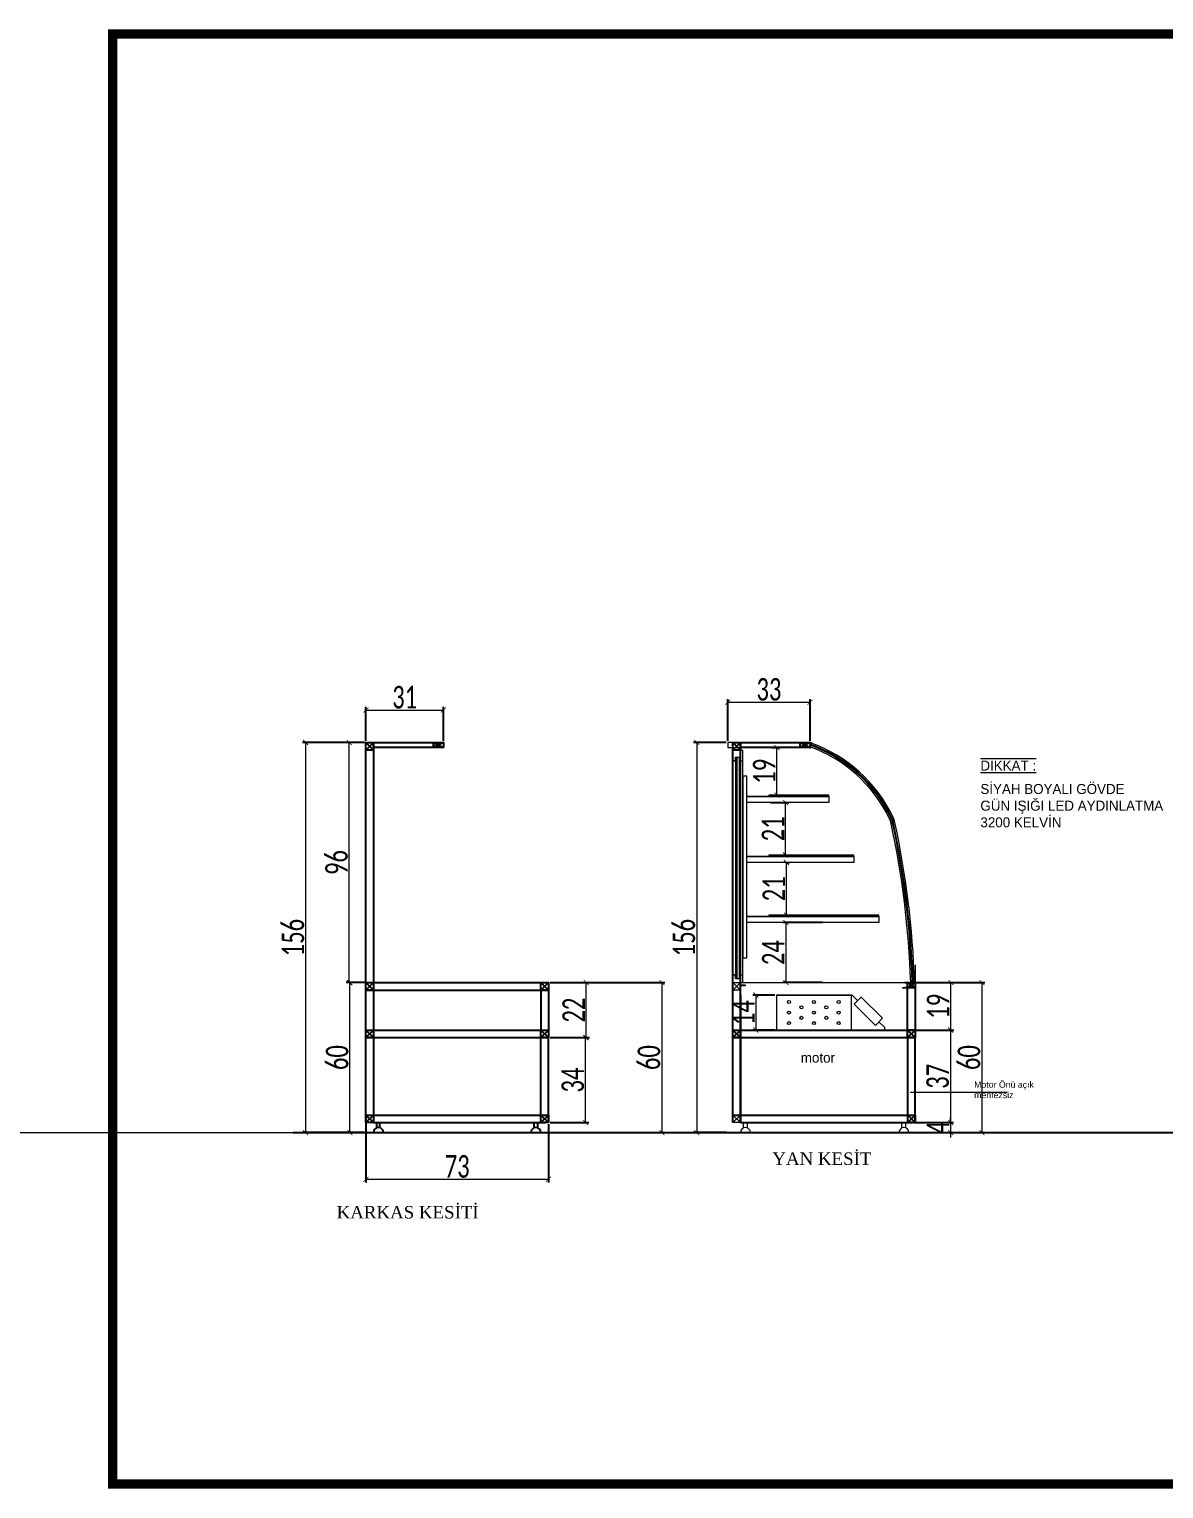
# Model space of a CAD drawing. Header units: millimetres. Extents: x 216897 to 220043, y -96037 to -94755.
# Drawn here: x 218333 to 218787, y -95339 to -94755 of the extents above; entities that cross this region are included whole.
import ezdxf

# ---------------------------------------------------------------- set-up
doc = ezdxf.new("R2010")
doc.units = ezdxf.units.MM
doc.header["$PDMODE"] = 2
doc.layers.get('0').update_dxf_attribs({"lineweight": 20})
doc.layers.add('OLCULENEDIRME', color=210, linetype='Continuous')
doc.layers.add('PROFIL', color=7, linetype='Continuous')
doc.layers.add('t_olcu', color=252, linetype='Continuous', lineweight=20)
doc.styles.add('antet', font='arial.ttf')
doc.styles.add('DC_TEXTSTYLE4', font='times.ttf', dxfattribs={"height": 0.2})
doc.styles.add('NESLİ', font='GOTHIC.TTF', dxfattribs={"height": 5})
doc.styles.add('Ölçü50', font='calibri.ttf', dxfattribs={"width": 0.7})
doc.dimstyles.new('olcu10', dxfattribs={"dimtxt": 9, "dimasz": 2, "dimexe": 1.25, "dimexo": 0.625, "dimgap": 0.5, "dimtad": 1, "dimdec": 1, "dimrnd": 0.5, "dimzin": 9, "dimtxsty": 'Ölçü50', "dimblk": 'ARCHTICK', "dimcen": 2, "dimclrd": 256, "dimclre": 256, "dimclrt": 6, "dimazin": 2, "dimtfac": 1, "dimtdec": 1, "dimtix": 1, "dimtmove": 0, "dimatfit": 3, "dimldrblk": 'ARCHTICK', "dimfxl": 1, "dimlwd": -1, "dimarcsym": 0})

# ---------------------------------------------------------------- blocks, each defined once
blk = doc.blocks.new('_ArchTick')
at = {"color": 0, "linetype": 'ByBlock', "const_width": 0.15}
blk.add_lwpolyline([(-0.5, -0.5), (0.5, 0.5)], dxfattribs=at)
blk = doc.blocks.new('*D85')
at = {"layer": 'DEFPOINTS', "color": 0, "transparency": 16777216}
for p in [(218461.31, -95040.67), (218467.97, -95040.67), (218467.97, -95136.67)]:
    blk.add_point(p, dxfattribs=at)
at = {"layer": 't_olcu', "lineweight": -2, "transparency": 16777216}
for p, q in [((218467.35, -95040.67), (218460.06, -95040.67)), ((218467.35, -95136.67), (218460.06, -95136.67))]:
    blk.add_line(p, q, dxfattribs=at)
at = {"layer": 't_olcu', "transparency": 16777216}
blk.add_line((218461.31, -95136.67), (218461.31, -95040.67), dxfattribs=at)
at = {"layer": 't_olcu', "transparency": 16777216, "xscale": 2, "yscale": 2, "zscale": 2}
for p, rotation in [((218461.31, -95040.67), 90), ((218461.31, -95136.67), 270)]:
    blk.add_blockref('_ArchTick', p, dxfattribs=dict(at, rotation=rotation))
at = {"layer": 't_olcu', "color": 6, "transparency": 16777216, "insert": (218456.2, -95088.67), "char_height": 9, "attachment_point": 5, "rotation": 90, "style": 'Ölçü50'}
blk.add_mtext('96', dxfattribs=at)
blk = doc.blocks.new('*D86')
at = {"layer": 'DEFPOINTS', "color": 0, "transparency": 16777216}
for p in [(218498.97, -95027.67), (218467.97, -95040.67), (218498.97, -95040.67)]:
    blk.add_point(p, dxfattribs=at)
at = {"layer": 't_olcu', "lineweight": -2, "transparency": 16777216}
for p, q in [((218467.97, -95040.04), (218467.97, -95026.42)), ((218498.97, -95040.04), (218498.97, -95026.42))]:
    blk.add_line(p, q, dxfattribs=at)
at = {"layer": 't_olcu', "transparency": 16777216}
blk.add_line((218467.97, -95027.67), (218498.97, -95027.67), dxfattribs=at)
at = {"layer": 't_olcu', "transparency": 16777216, "xscale": 2, "yscale": 2, "zscale": 2, "rotation": 180}
blk.add_blockref('_ArchTick', (218467.97, -95027.67), dxfattribs=at)
at = {"layer": 't_olcu', "transparency": 16777216, "xscale": 2, "yscale": 2, "zscale": 2}
blk.add_blockref('_ArchTick', (218498.97, -95027.67), dxfattribs=at)
at = {"layer": 't_olcu', "color": 6, "transparency": 16777216, "insert": (218483.47, -95022.56), "char_height": 9, "attachment_point": 5, "style": 'Ölçü50'}
blk.add_mtext('31', dxfattribs=at)
blk = doc.blocks.new('*D87')
at = {"layer": 'DEFPOINTS', "color": 0, "transparency": 16777216}
for p in [(218443.88, -95040.67), (218467.97, -95040.67), (218467.97, -95196.67)]:
    blk.add_point(p, dxfattribs=at)
at = {"layer": 't_olcu', "lineweight": -2, "transparency": 16777216}
for p, q in [((218467.35, -95040.67), (218442.63, -95040.67)), ((218467.35, -95196.67), (218442.63, -95196.67))]:
    blk.add_line(p, q, dxfattribs=at)
at = {"layer": 't_olcu', "transparency": 16777216}
blk.add_line((218443.88, -95196.67), (218443.88, -95040.67), dxfattribs=at)
at = {"layer": 't_olcu', "transparency": 16777216, "xscale": 2, "yscale": 2, "zscale": 2}
for p, rotation in [((218443.88, -95040.67), 90), ((218443.88, -95196.67), 270)]:
    blk.add_blockref('_ArchTick', p, dxfattribs=dict(at, rotation=rotation))
at = {"layer": 't_olcu', "color": 6, "transparency": 16777216, "insert": (218438.78, -95118.67), "char_height": 9, "attachment_point": 5, "rotation": 90, "style": 'Ölçü50'}
blk.add_mtext('156', dxfattribs=at)
blk = doc.blocks.new('*D81')
at = {"layer": 'DEFPOINTS', "color": 0, "transparency": 16777216}
for p in [(218467.97, -95189.67), (218540.97, -95192.67), (218540.97, -95215.35)]:
    blk.add_point(p, dxfattribs=at)
at = {"layer": 't_olcu', "lineweight": -2, "transparency": 16777216}
for p, q in [((218467.97, -95190.29), (218467.97, -95216.6)), ((218540.97, -95193.29), (218540.97, -95216.6))]:
    blk.add_line(p, q, dxfattribs=at)
at = {"layer": 't_olcu', "transparency": 16777216}
blk.add_line((218467.97, -95215.35), (218540.97, -95215.35), dxfattribs=at)
at = {"layer": 't_olcu', "transparency": 16777216, "xscale": 2, "yscale": 2, "zscale": 2, "rotation": 180}
blk.add_blockref('_ArchTick', (218467.97, -95215.35), dxfattribs=at)
at = {"layer": 't_olcu', "transparency": 16777216, "xscale": 2, "yscale": 2, "zscale": 2}
blk.add_blockref('_ArchTick', (218540.97, -95215.35), dxfattribs=at)
at = {"layer": 't_olcu', "color": 6, "transparency": 16777216, "insert": (218504.47, -95210.24), "char_height": 9, "attachment_point": 5, "style": 'Ölçü50'}
blk.add_mtext('73', dxfattribs=at)
blk = doc.blocks.new('*D82')
at = {"layer": 'DEFPOINTS', "color": 0, "transparency": 16777216}
for p in [(218540.97, -95136.67), (218556.1, -95136.67), (218540.97, -95158.67)]:
    blk.add_point(p, dxfattribs=at)
at = {"layer": 't_olcu', "lineweight": -2, "transparency": 16777216}
for p, q in [((218541.6, -95136.67), (218557.35, -95136.67)), ((218541.6, -95158.67), (218557.35, -95158.67))]:
    blk.add_line(p, q, dxfattribs=at)
at = {"layer": 't_olcu', "transparency": 16777216}
blk.add_line((218556.1, -95158.67), (218556.1, -95136.67), dxfattribs=at)
at = {"layer": 't_olcu', "transparency": 16777216, "xscale": 2, "yscale": 2, "zscale": 2}
for p, rotation in [((218556.1, -95136.67), 90), ((218556.1, -95158.67), 270)]:
    blk.add_blockref('_ArchTick', p, dxfattribs=dict(at, rotation=rotation))
at = {"layer": 't_olcu', "color": 6, "transparency": 16777216, "insert": (218551.05, -95147.67), "char_height": 9, "attachment_point": 5, "rotation": 90, "style": 'Ölçü50'}
blk.add_mtext('22', dxfattribs=at)
blk = doc.blocks.new('*D83')
at = {"layer": 'DEFPOINTS', "color": 0, "transparency": 16777216}
for p in [(218540.97, -95158.67), (218555.84, -95158.67), (218540.97, -95192.67)]:
    blk.add_point(p, dxfattribs=at)
at = {"layer": 't_olcu', "lineweight": -2, "transparency": 16777216}
for p, q in [((218541.6, -95158.67), (218557.09, -95158.67)), ((218541.6, -95192.67), (218557.09, -95192.67))]:
    blk.add_line(p, q, dxfattribs=at)
at = {"layer": 't_olcu', "transparency": 16777216}
blk.add_line((218555.84, -95192.67), (218555.84, -95158.67), dxfattribs=at)
at = {"layer": 't_olcu', "transparency": 16777216, "xscale": 2, "yscale": 2, "zscale": 2}
for p, rotation in [((218555.84, -95158.67), 90), ((218555.84, -95192.67), 270)]:
    blk.add_blockref('_ArchTick', p, dxfattribs=dict(at, rotation=rotation))
at = {"layer": 't_olcu', "color": 6, "transparency": 16777216, "insert": (218550.73, -95175.67), "char_height": 9, "attachment_point": 5, "rotation": 90, "style": 'Ölçü50'}
blk.add_mtext('34', dxfattribs=at)
blk = doc.blocks.new('*D84')
at = {"layer": 'DEFPOINTS', "color": 0, "transparency": 16777216}
for p in [(218461.57, -95136.67), (218467.97, -95136.67), (218467.97, -95196.67)]:
    blk.add_point(p, dxfattribs=at)
at = {"layer": 't_olcu', "lineweight": -2, "transparency": 16777216}
for p, q in [((218467.35, -95136.67), (218460.32, -95136.67)), ((218467.35, -95196.67), (218460.32, -95196.67))]:
    blk.add_line(p, q, dxfattribs=at)
at = {"layer": 't_olcu', "transparency": 16777216}
blk.add_line((218461.57, -95196.67), (218461.57, -95136.67), dxfattribs=at)
at = {"layer": 't_olcu', "transparency": 16777216, "xscale": 2, "yscale": 2, "zscale": 2}
for p, rotation in [((218461.57, -95136.67), 90), ((218461.57, -95196.67), 270)]:
    blk.add_blockref('_ArchTick', p, dxfattribs=dict(at, rotation=rotation))
at = {"layer": 't_olcu', "color": 6, "transparency": 16777216, "insert": (218456.46, -95166.67), "char_height": 9, "attachment_point": 5, "rotation": 90, "style": 'Ölçü50'}
blk.add_mtext('60', dxfattribs=at)
blk = doc.blocks.new('*D99')
at = {"layer": 'DEFPOINTS', "color": 0, "transparency": 16777216}
for p in [(218645.68, -95024.55), (218612.68, -95040.67, 0), (218645.68, -95040.67, 0)]:
    blk.add_point(p, dxfattribs=at)
at = {"layer": 't_olcu', "lineweight": -2, "transparency": 16777216}
for p, q in [((218612.68, -95040.04), (218612.68, -95023.3)), ((218645.68, -95040.04), (218645.68, -95023.3))]:
    blk.add_line(p, q, dxfattribs=at)
at = {"layer": 't_olcu', "transparency": 16777216}
blk.add_line((218612.68, -95024.55), (218645.68, -95024.55), dxfattribs=at)
at = {"layer": 't_olcu', "transparency": 16777216, "xscale": 2, "yscale": 2, "zscale": 2, "rotation": 180}
blk.add_blockref('_ArchTick', (218612.68, -95024.55), dxfattribs=at)
at = {"layer": 't_olcu', "transparency": 16777216, "xscale": 2, "yscale": 2, "zscale": 2}
blk.add_blockref('_ArchTick', (218645.68, -95024.55), dxfattribs=at)
at = {"layer": 't_olcu', "color": 6, "transparency": 16777216, "insert": (218629.18, -95019.44), "char_height": 9, "attachment_point": 5, "style": 'Ölçü50'}
blk.add_mtext('33', dxfattribs=at)
blk = doc.blocks.new('*D100')
at = {"layer": 'DEFPOINTS', "color": 0, "transparency": 16777216}
for p in [(218682.86, -95136.67, 0), (218701.96, -95136.67), (218682.86, -95155.67, 0)]:
    blk.add_point(p, dxfattribs=at)
at = {"layer": 't_olcu', "lineweight": -2, "transparency": 16777216}
for p, q in [((218683.49, -95136.67), (218703.21, -95136.67)), ((218683.49, -95155.67), (218703.21, -95155.67))]:
    blk.add_line(p, q, dxfattribs=at)
at = {"layer": 't_olcu', "transparency": 16777216}
blk.add_line((218701.96, -95155.67), (218701.96, -95136.67), dxfattribs=at)
at = {"layer": 't_olcu', "transparency": 16777216, "xscale": 2, "yscale": 2, "zscale": 2}
for p, rotation in [((218701.96, -95136.67), 90), ((218701.96, -95155.67), 270)]:
    blk.add_blockref('_ArchTick', p, dxfattribs=dict(at, rotation=rotation))
at = {"layer": 't_olcu', "color": 6, "transparency": 16777216, "insert": (218696.85, -95146.17), "char_height": 9, "attachment_point": 5, "rotation": 90, "style": 'Ölçü50'}
blk.add_mtext('19', dxfattribs=at)
blk = doc.blocks.new('*D91')
at = {"layer": 'DEFPOINTS', "color": 0, "transparency": 16777216}
for p in [(218632.15, -95141.67, 0), (218623.97, -95155.67), (218632.15, -95155.67, 0)]:
    blk.add_point(p, dxfattribs=at)
at = {"layer": 't_olcu', "lineweight": -2, "transparency": 16777216}
for p, q in [((218631.52, -95141.67), (218622.72, -95141.67)), ((218631.52, -95155.67), (218622.72, -95155.67))]:
    blk.add_line(p, q, dxfattribs=at)
at = {"layer": 't_olcu', "transparency": 16777216}
blk.add_line((218623.97, -95141.67), (218623.97, -95155.67), dxfattribs=at)
at = {"layer": 't_olcu', "transparency": 16777216, "xscale": 2, "yscale": 2, "zscale": 2}
for p, rotation in [((218623.97, -95141.67), 90), ((218623.97, -95155.67), 270)]:
    blk.add_blockref('_ArchTick', p, dxfattribs=dict(at, rotation=rotation))
at = {"layer": 't_olcu', "color": 6, "transparency": 16777216, "insert": (218618.94, -95148.67), "char_height": 9, "attachment_point": 5, "rotation": 90, "style": 'Ölçü50'}
blk.add_mtext('14', dxfattribs=at)
blk = doc.blocks.new('*D92')
at = {"layer": 'DEFPOINTS', "color": 0, "transparency": 16777216}
for p in [(218549.47, -95136.67, 0), (218562.12, -95196.67, 0), (218586.33, -95196.67)]:
    blk.add_point(p, dxfattribs=at)
at = {"layer": 't_olcu', "lineweight": -2, "transparency": 16777216}
for p, q in [((218550.1, -95136.67), (218587.58, -95136.67)), ((218562.75, -95196.67), (218587.58, -95196.67))]:
    blk.add_line(p, q, dxfattribs=at)
at = {"layer": 't_olcu', "transparency": 16777216}
blk.add_line((218586.33, -95136.67), (218586.33, -95196.67), dxfattribs=at)
at = {"layer": 't_olcu', "transparency": 16777216, "xscale": 2, "yscale": 2, "zscale": 2}
for p, rotation in [((218586.33, -95136.67), 90), ((218586.33, -95196.67), 270)]:
    blk.add_blockref('_ArchTick', p, dxfattribs=dict(at, rotation=rotation))
at = {"layer": 't_olcu', "color": 6, "transparency": 16777216, "insert": (218581.21, -95166.67), "char_height": 9, "attachment_point": 5, "rotation": 90, "style": 'Ölçü50'}
blk.add_mtext('60', dxfattribs=at)
blk = doc.blocks.new('*D93')
at = {"layer": 'DEFPOINTS', "color": 0, "transparency": 16777216}
for p in [(218687.68, -95136.67, 0), (218687.68, -95196.67, 0), (218714.34, -95196.67)]:
    blk.add_point(p, dxfattribs=at)
at = {"layer": 't_olcu', "lineweight": -2, "transparency": 16777216}
for p, q in [((218688.31, -95136.67), (218715.59, -95136.67)), ((218688.31, -95196.67), (218715.59, -95196.67))]:
    blk.add_line(p, q, dxfattribs=at)
at = {"layer": 't_olcu', "transparency": 16777216}
blk.add_line((218714.34, -95136.67), (218714.34, -95196.67), dxfattribs=at)
at = {"layer": 't_olcu', "transparency": 16777216, "xscale": 2, "yscale": 2, "zscale": 2}
for p, rotation in [((218714.34, -95136.67), 90), ((218714.34, -95196.67), 270)]:
    blk.add_blockref('_ArchTick', p, dxfattribs=dict(at, rotation=rotation))
at = {"layer": 't_olcu', "color": 6, "transparency": 16777216, "insert": (218709.23, -95166.67), "char_height": 9, "attachment_point": 5, "rotation": 90, "style": 'Ölçü50'}
blk.add_mtext('60', dxfattribs=at)
blk = doc.blocks.new('*D94')
at = {"layer": 'DEFPOINTS', "color": 0, "transparency": 16777216}
for p in [(218612.68, -95040.67, 0), (218600.3, -95196.67), (218612.78, -95196.67, 0)]:
    blk.add_point(p, dxfattribs=at)
at = {"layer": 't_olcu', "lineweight": -2, "transparency": 16777216}
for p, q in [((218612.06, -95040.67), (218599.05, -95040.67)), ((218612.16, -95196.67), (218599.05, -95196.67))]:
    blk.add_line(p, q, dxfattribs=at)
at = {"layer": 't_olcu', "transparency": 16777216}
blk.add_line((218600.3, -95040.67), (218600.3, -95196.67), dxfattribs=at)
at = {"layer": 't_olcu', "transparency": 16777216, "xscale": 2, "yscale": 2, "zscale": 2}
for p, rotation in [((218600.3, -95040.67), 90), ((218600.3, -95196.67), 270)]:
    blk.add_blockref('_ArchTick', p, dxfattribs=dict(at, rotation=rotation))
at = {"layer": 't_olcu', "color": 6, "transparency": 16777216, "insert": (218595.19, -95118.67), "char_height": 9, "attachment_point": 5, "rotation": 90, "style": 'Ölçü50'}
blk.add_mtext('156', dxfattribs=at)
blk = doc.blocks.new('*D95')
at = {"layer": 'DEFPOINTS', "color": 0, "transparency": 16777216}
for p in [(218686.18, -95155.67, 0), (218686.19, -95192.66, 0), (218701.82, -95192.66)]:
    blk.add_point(p, dxfattribs=at)
at = {"layer": 't_olcu', "lineweight": -2, "transparency": 16777216}
for p, q in [((218686.81, -95155.67), (218703.07, -95155.67)), ((218686.82, -95192.66), (218703.07, -95192.66))]:
    blk.add_line(p, q, dxfattribs=at)
at = {"layer": 't_olcu', "transparency": 16777216}
blk.add_line((218701.82, -95155.67), (218701.82, -95192.66), dxfattribs=at)
at = {"layer": 't_olcu', "transparency": 16777216, "xscale": 2, "yscale": 2, "zscale": 2}
for p, rotation in [((218701.82, -95155.67), 90), ((218701.82, -95192.66), 270)]:
    blk.add_blockref('_ArchTick', p, dxfattribs=dict(at, rotation=rotation))
at = {"layer": 't_olcu', "color": 6, "transparency": 16777216, "insert": (218696.71, -95174.16), "char_height": 9, "attachment_point": 5, "rotation": 90, "style": 'Ölçü50'}
blk.add_mtext('37', dxfattribs=at)
blk = doc.blocks.new('*D79')
at = {"layer": 'DEFPOINTS', "color": 0, "transparency": 16777216}
for p in [(218651.18, -95112.67, 0), (218635.96, -95136.67), (218651.18, -95136.67, 0)]:
    blk.add_point(p, dxfattribs=at)
at = {"layer": 't_olcu', "lineweight": -2, "transparency": 16777216}
for p, q in [((218650.56, -95112.67), (218634.71, -95112.67)), ((218650.56, -95136.67), (218634.71, -95136.67))]:
    blk.add_line(p, q, dxfattribs=at)
at = {"layer": 't_olcu', "transparency": 16777216}
blk.add_line((218635.96, -95112.67), (218635.96, -95136.67), dxfattribs=at)
at = {"layer": 't_olcu', "transparency": 16777216, "xscale": 2, "yscale": 2, "zscale": 2}
for p, rotation in [((218635.96, -95112.67), 90), ((218635.96, -95136.67), 270)]:
    blk.add_blockref('_ArchTick', p, dxfattribs=dict(at, rotation=rotation))
at = {"layer": 't_olcu', "color": 6, "transparency": 16777216, "insert": (218630.89, -95124.67), "char_height": 9, "attachment_point": 5, "rotation": 90, "style": 'Ölçü50'}
blk.add_mtext('24', dxfattribs=at)
blk = doc.blocks.new('*D80')
at = {"layer": 'DEFPOINTS', "color": 0, "transparency": 16777216}
for p in [(218635.96, -95088.67, 0), (218636.17, -95088.67), (218635.96, -95109.67, 0)]:
    blk.add_point(p, dxfattribs=at)
at = {"layer": 't_olcu', "transparency": 16777216}
blk.add_line((218636.17, -95109.67), (218636.17, -95088.67), dxfattribs=at)
at = {"layer": 't_olcu', "lineweight": -2, "transparency": 16777216}
for p, q in [((218636.58, -95088.67), (218637.42, -95088.67)), ((218636.58, -95109.67), (218637.42, -95109.67))]:
    blk.add_line(p, q, dxfattribs=at)
at = {"layer": 't_olcu', "transparency": 16777216, "xscale": 2, "yscale": 2, "zscale": 2}
for p, rotation in [((218636.17, -95088.67), 90), ((218636.17, -95109.67), 270)]:
    blk.add_blockref('_ArchTick', p, dxfattribs=dict(at, rotation=rotation))
at = {"layer": 't_olcu', "color": 6, "transparency": 16777216, "insert": (218631.13, -95099.17), "char_height": 9, "attachment_point": 5, "rotation": 90, "style": 'Ölçü50'}
blk.add_mtext('21', dxfattribs=at)
blk = doc.blocks.new('*D96')
at = {"layer": 'DEFPOINTS', "color": 0, "transparency": 16777216}
for p in [(218629.18, -95064.67, 0), (218635.84, -95064.67), (218629.18, -95085.67, 0)]:
    blk.add_point(p, dxfattribs=at)
at = {"layer": 't_olcu', "lineweight": -2, "transparency": 16777216}
for p, q in [((218629.81, -95064.67), (218637.09, -95064.67)), ((218629.81, -95085.67), (218637.09, -95085.67))]:
    blk.add_line(p, q, dxfattribs=at)
at = {"layer": 't_olcu', "transparency": 16777216}
blk.add_line((218635.84, -95085.67), (218635.84, -95064.67), dxfattribs=at)
at = {"layer": 't_olcu', "transparency": 16777216, "xscale": 2, "yscale": 2, "zscale": 2}
for p, rotation in [((218635.84, -95064.67), 90), ((218635.84, -95085.67), 270)]:
    blk.add_blockref('_ArchTick', p, dxfattribs=dict(at, rotation=rotation))
at = {"layer": 't_olcu', "color": 6, "transparency": 16777216, "insert": (218630.79, -95075.17), "char_height": 9, "attachment_point": 5, "rotation": 90, "style": 'Ölçü50'}
blk.add_mtext('21', dxfattribs=at)
blk = doc.blocks.new('*D97')
at = {"layer": 'DEFPOINTS', "color": 0, "transparency": 16777216}
for p in [(218629.73, -95042.67, 0), (218632.4, -95042.67), (218629.18, -95061.67, 0)]:
    blk.add_point(p, dxfattribs=at)
at = {"layer": 't_olcu', "lineweight": -2, "transparency": 16777216}
for p, q in [((218630.36, -95042.67), (218633.65, -95042.67)), ((218629.81, -95061.67), (218633.65, -95061.67))]:
    blk.add_line(p, q, dxfattribs=at)
at = {"layer": 't_olcu', "transparency": 16777216}
blk.add_line((218632.4, -95061.67), (218632.4, -95042.67), dxfattribs=at)
at = {"layer": 't_olcu', "transparency": 16777216, "xscale": 2, "yscale": 2, "zscale": 2}
for p, rotation in [((218632.4, -95042.67), 90), ((218632.4, -95061.67), 270)]:
    blk.add_blockref('_ArchTick', p, dxfattribs=dict(at, rotation=rotation))
at = {"layer": 't_olcu', "color": 6, "transparency": 16777216, "insert": (218627.29, -95052.17), "char_height": 9, "attachment_point": 5, "rotation": 90, "style": 'Ölçü50'}
blk.add_mtext('19', dxfattribs=at)
blk = doc.blocks.new('*D98')
at = {"layer": 'DEFPOINTS', "color": 0, "transparency": 16777216}
for p in [(218687.78, -95192.66, 0), (218687.78, -95196.67, 0), (218701.82, -95196.67)]:
    blk.add_point(p, dxfattribs=at)
at = {"layer": 't_olcu', "transparency": 16777216}
for p, q in [((218701.82, -95192.66), (218701.82, -95190.66)), ((218701.82, -95192.66), (218701.82, -95196.67)), ((218701.82, -95196.67), (218701.82, -95198.67))]:
    blk.add_line(p, q, dxfattribs=at)
at = {"layer": 't_olcu', "lineweight": -2, "transparency": 16777216}
for p, q in [((218688.41, -95192.66), (218703.07, -95192.66)), ((218688.41, -95196.67), (218703.07, -95196.67))]:
    blk.add_line(p, q, dxfattribs=at)
at = {"layer": 't_olcu', "transparency": 16777216, "xscale": 2, "yscale": 2, "zscale": 2}
for p, rotation in [((218701.82, -95192.66), 270), ((218701.82, -95196.67), 90)]:
    blk.add_blockref('_ArchTick', p, dxfattribs=dict(at, rotation=rotation))
at = {"layer": 't_olcu', "color": 6, "transparency": 16777216, "insert": (218696.8, -95194.66), "char_height": 9, "attachment_point": 5, "rotation": 90, "style": 'Ölçü50'}
blk.add_mtext('4', dxfattribs=at)

msp = doc.modelspace()

# ---------------------------------------------------------------- linework, layer by layer
at = {"ltscale": 2}
for p, q in [((218467.97, -95155.67, 0), (218467.97, -95040.67, 0)), ((218470.97, -95155.67, 0), (218470.97, -95040.67, 0)), ((218684.68, -95158.67, 0), (218684.68, -95136.67, 0)), ((218687.69, -95158.67, 0), (218687.68, -95136.67, 0))]:
    msp.add_line(p, q, dxfattribs=at)
for p, q in [((218612.68, -95040.67, 0), (218612.68, -95042.67, 0)), ((218614.78, -95040.67, 0), (218612.68, -95040.67, 0)), ((218612.68, -95042.67, 0), (218645.68, -95042.67, 0)), ((218641.68, -95040.67, 0), (218641.68, -95042.67, 0)), ((218645.68, -95042.4, 0), (218645.68, -95043.03, 0)), ((218653.18, -95062.27, 0), (218620.28, -95062.27, 0)), ((218663.18, -95086.27, 0), (218620.28, -95086.27, 0)), ((218620.28, -95110.27, 0), (218673.18, -95110.27, 0)), ((218673.18, -95110.27, 0), (218620.28, -95110.27, 0)), ((218614.78, -95139.67, 0), (218614.78, -95136.67, 0)), ((218614.78, -95136.67, 0), (218617.78, -95136.67, 0)), ((218617.78, -95136.67, 0), (218614.78, -95139.67, 0)), ((218614.78, -95136.67, 0), (218617.78, -95139.67, 0)), ((218617.78, -95136.67, 0), (218617.78, -95139.67, 0)), ((218617.78, -95139.67, 0), (218614.78, -95139.67, 0)), ((218617.78, -95189.67, 0), (218614.78, -95192.67, 0)), ((218614.78, -95189.67, 0), (218617.78, -95192.67, 0)), ((218087.15, -95196.67), (220043.35, -95196.67))]:
    msp.add_line(p, q)
at = {"color": 1}
for p, q in [((218617.78, -95043.67, 0), (218618.78, -95043.67, 0)), ((218614.78, -95048.01, 0), (218615.78, -95048.01, 0)), ((218615.78, -95046.51, 0), (218617.78, -95046.51, 0)), ((218615.78, -95048.01, 0), (218615.78, -95046.51, 0)), ((218615.78, -95046.51, 0), (218617.78, -95046.51, 0)), ((218615.78, -95048.01, 0), (218615.78, -95135.01, 0)), ((218616.28, -95046.51, 0), (218616.28, -95135.01, 0)), ((218617.28, -95046.51, 0), (218617.28, -95135.01, 0)), ((218617.78, -95046.51, 0), (218617.78, -95048.01, 0)), ((218617.78, -95048.01, 0), (218618.78, -95048.01, 0)), ((218617.78, -95048.01, 0), (218618.78, -95048.01, 0)), ((218614.78, -95133.51, 0), (218615.78, -95133.51, 0)), ((218615.78, -95133.51, 0), (218615.78, -95135.01, 0)), ((218615.78, -95135.01, 0), (218617.78, -95135.01, 0)), ((218615.78, -95135.01, 0), (218617.78, -95135.01, 0)), ((218617.78, -95133.51, 0), (218618.78, -95133.51, 0)), ((218617.78, -95133.51, 0), (218618.78, -95133.51, 0))]:
    msp.add_line(p, q, dxfattribs=at)
at = {"color": 1, "ltscale": 2}
msp.add_line((218618.78, -95136.67, 0), (218618.78, -95043.67, 0), dxfattribs=at)
at = {"color": 0}
msp.add_line((218646.68, -95041.02, 0), (218645.68, -95040.67, 0), dxfattribs=at)
at = {"color": 3}
for p, q in [((218617.78, -95048.01, 0), (218617.78, -95135.01, 0)), ((218617.78, -95135.01, 0), (218617.78, -95133.51, 0)), ((218685.87, -95180.48, 0), (218724.45, -95180.48, 0))]:
    msp.add_line(p, q, dxfattribs=at)
at = {"color": 5}
for p, q in [((218620.28, -95062.27, 0), (218653.18, -95062.27, 0)), ((218620.28, -95086.27, 0), (218663.18, -95086.27, 0)), ((218619.07, -95194.8, 0), (218619.07, -95192.67, 0)), ((218620.58, -95194.83, 0), (218620.58, -95192.67, 0)), ((218682.4, -95194.83, 0), (218682.4, -95192.67, 0)), ((218683.91, -95194.8, 0), (218683.91, -95192.67, 0))]:
    msp.add_line(p, q, dxfattribs=at)
at = {"color": 5, "ltscale": 2}
for p, q in [((218687.78, -95129.67, 0), (218687.68, -95129.67, 0)), ((218687.68, -95129.67, 0), (218687.68, -95136.67, 0)), ((218687.78, -95192.66, 0), (218687.78, -95129.67, 0)), ((218687.69, -95192.66, 0), (218687.78, -95192.66, 0))]:
    msp.add_line(p, q, dxfattribs=at)
at = {"color": 252, "const_width": 3.74, "elevation": 0}
msp.add_lwpolyline([(218366.59, -95337.25), (218366.59, -94757.25), (219972.98, -94757.25), (219972.98, -95337.25)], close=True, dxfattribs=at)
at = {"color": 1, "flags": 128}
for points in [[(218615.78, -95046.51), (218615.78, -95048.01), (218614.78, -95048.01)], [(218615.78, -95135.01), (218615.78, -95133.51), (218614.78, -95133.51)]]:
    msp.add_lwpolyline(points, dxfattribs=at)
at = {"color": 5, "flags": 128}
for points in [[(218620.28, -95054.15), (218618.78, -95054.15), (218618.78, -95107.1), (218618.78, -95126.73), (218620.28, -95126.73), (218620.28, -95054.15)], [(218617.98, -95139.67), (218617.98, -95137.87), (218619.78, -95137.87), (218619.78, -95137.67), (218617.78, -95137.67), (218617.78, -95139.67), (218617.98, -95139.67)], [(218632.15, -95155.67), (218662.15, -95155.67), (218662.15, -95141.67), (218632.15, -95141.67), (218632.15, -95155.67)], [(218684.48, -95140.67), (218684.48, -95138.87), (218682.68, -95138.87), (218682.68, -95138.67), (218684.68, -95138.67), (218684.68, -95140.67), (218684.48, -95140.67)]]:
    msp.add_lwpolyline(points, close=True, dxfattribs=at)
at = {"elevation": 0}
for points in [[(218620.28, -95062.27), (218653.18, -95062.27), (218653.18, -95064.67), (218620.28, -95064.67)], [(218620.28, -95086.27), (218663.18, -95086.27), (218663.18, -95088.67), (218620.28, -95088.67)], [(218620.28, -95110.27), (218673.18, -95110.27), (218673.18, -95112.67), (218620.28, -95112.67)]]:
    msp.add_lwpolyline(points, close=True, dxfattribs=at)
at = {"flags": 128}
for points in [[(218653.18, -95061.67), (218629.18, -95061.67), (218629.18, -95062.27), (218653.18, -95062.27), (218653.18, -95061.67)], [(218663.18, -95085.67), (218629.18, -95085.67), (218629.18, -95086.27), (218663.18, -95086.27), (218663.18, -95085.67)], [(218673.18, -95109.67), (218629.18, -95109.67), (218629.18, -95110.27), (218673.18, -95110.27), (218673.18, -95109.67)], [(218617.78, -95192.67), (218614.78, -95192.67), (218614.78, -95189.67), (218617.78, -95189.67), (218617.78, -95192.67)]]:
    msp.add_lwpolyline(points, close=True, dxfattribs=at)
at = {"color": 5, "ltscale": 2, "flags": 128}
msp.add_lwpolyline([(218619.78, -95137.67), (218617.78, -95137.67), (218617.78, -95136.67), (218684.68, -95136.67), (218684.68, -95138.67), (218683.68, -95138.67), (218683.68, -95138.47)], dxfattribs=at)
at = {"color": 5, "flags": 128}
for points in [[(218632.15, -95141.67), (218662.47, -95141.67), (218664.67, -95143.87)], [(218673.16, -95152.35), (218675.36, -95154.56), (218675.36, -95155.67)]]:
    msp.add_lwpolyline(points, dxfattribs=at)
at = {"color": 1, "flags": 128}
msp.add_lwpolyline([(218666.09, -95142.45), (218663.26, -95145.28), (218671.75, -95153.77), (218674.57, -95150.94), (218666.09, -95142.45)], close=True, dxfattribs=at)
at = {"color": 5}
for centre in [(218637.19, -95144.45, 0), (218647.15, -95144.45, 0), (218657.1, -95144.45, 0), (218637.19, -95148.67, 0), (218642.17, -95146.56, 0), (218642.17, -95150.77, 0), (218647.15, -95148.67, 0), (218652.13, -95146.56, 0), (218652.13, -95150.77, 0), (218657.1, -95148.67, 0), (218637.19, -95152.88, 0), (218647.15, -95152.88, 0), (218657.1, -95152.88, 0)]:
    msp.add_circle(centre, 0.6, dxfattribs=at)
at = {"color": 3}
for centre, radius, start, end in [((218626.26, -95095.75, 0), 56.79, 25.61419, 70.53435), ((218626.26, -95095.75, 0), 57.38, 25.61705, 70.54019), ((218626.26, -95095.75, 0), 57.77, 25.61893, 70.54403), ((218626.26, -95095.75, 0), 58.35, 25.62169, 70.54968), ((218669.87, -95074.89, 0), 8.45, 16.35848, 25.89457), ((218324.56, -95148.69, 0), 361.53, 1.90652, 12.16485), ((218669.87, -95074.89, 0), 9.03, 16.35848, 25.89457), ((218669.87, -95074.89, 0), 9.42, 16.35848, 25.89457), ((218324.56, -95148.69, 0), 362.11, 1.90332, 12.1715), ((218669.87, -95074.89, 0), 10, 16.35848, 25.89457), ((218324.56, -95148.69, 0), 362.5, 1.90119, 12.17593), ((218324.56, -95148.69, 0), 363.08, 1.898, 12.18255)]:
    msp.add_arc(centre, radius, start, end, dxfattribs=at)
at = {"color": 5}
for centre in [(218619.78, -95196.67, 0), (218683.19, -95196.67, 0)]:
    msp.add_arc(centre, 2, 0, 180, dxfattribs=at)
at = {"layer": 'OLCULENEDIRME'}
msp.add_line((218438.92, -95196.67, 0), (219139.7, -95196.67), dxfattribs=at)
at = {"layer": 'PROFIL'}
for p, q in [((218470.97, -95040.67, 0), (218467.97, -95043.67, 0)), ((218467.97, -95040.67, 0), (218470.97, -95043.67, 0)), ((218467.97, -95192.67, 0), (218467.97, -95040.67, 0)), ((218470.97, -95040.67, 0), (218470.97, -95192.67, 0)), ((218498.97, -95040.67, 0), (218494.97, -95042.67, 0)), ((218494.97, -95040.67, 0), (218498.97, -95042.67, 0)), ((218617.78, -95040.67, 0), (218614.78, -95043.67, 0)), ((218614.78, -95040.67, 0), (218617.78, -95043.67, 0)), ((218614.78, -95192.67, 0), (218614.78, -95040.67, 0)), ((218614.78, -95192.67, 0), (218614.78, -95040.67, 0)), ((218617.78, -95042.67, 0), (218617.78, -95040.67, 0)), ((218617.78, -95040.67, 0), (218641.68, -95040.67, 0)), ((218617.78, -95136.67, 0), (218617.78, -95040.67, 0)), ((218641.68, -95042.67, 0), (218617.78, -95042.67, 0)), ((218645.68, -95040.67, 0), (218641.68, -95042.67, 0)), ((218641.68, -95040.67, 0), (218645.68, -95042.67, 0)), ((218467.97, -95139.67, 0), (218467.97, -95136.67, 0)), ((218467.97, -95136.67, 0), (218470.97, -95136.67, 0)), ((218470.97, -95136.67, 0), (218467.97, -95139.67, 0)), ((218467.97, -95136.67, 0), (218470.97, -95139.67, 0)), ((218467.97, -95136.67, 0), (218540.97, -95136.67, 0)), ((218470.97, -95136.67, 0), (218470.97, -95139.67, 0)), ((218540.97, -95136.67, 0), (218537.97, -95139.67, 0)), ((218537.97, -95136.67, 0), (218540.97, -95139.67, 0)), ((218617.78, -95192.67, 0), (218617.78, -95136.67, 0)), ((218687.68, -95136.67, 0), (218684.68, -95138.67, 0)), ((218684.68, -95136.67, 0), (218687.68, -95138.67, 0)), ((218470.97, -95139.67, 0), (218467.97, -95139.67, 0)), ((218467.97, -95139.67, 0), (218540.97, -95139.67, 0)), ((218537.97, -95139.67, 0), (218537.97, -95155.67, 0)), ((218540.97, -95139.67, 0), (218540.97, -95155.67, 0)), ((218617.78, -95141.67, 0), (218617.78, -95192.67, 0)), ((218467.97, -95158.67, 0), (218467.97, -95155.67, 0)), ((218467.97, -95155.67, 0), (218470.97, -95155.67, 0)), ((218470.97, -95155.67, 0), (218467.97, -95158.67, 0)), ((218467.97, -95155.67, 0), (218470.97, -95158.67, 0)), ((218467.97, -95155.67, 0), (218540.97, -95155.67, 0)), ((218470.97, -95155.67, 0), (218470.97, -95158.67, 0)), ((218537.97, -95158.67, 0), (218537.97, -95155.67, 0)), ((218537.97, -95155.67, 0), (218540.97, -95155.67, 0)), ((218540.97, -95155.67, 0), (218537.97, -95158.67, 0)), ((218537.97, -95155.67, 0), (218540.97, -95158.67, 0)), ((218540.97, -95155.67, 0), (218540.97, -95158.67, 0)), ((218617.78, -95155.67, 0), (218614.78, -95158.67, 0)), ((218614.78, -95155.67, 0), (218617.78, -95158.67, 0)), ((218614.78, -95155.67, 0), (218687.68, -95155.67, 0)), ((218687.68, -95155.67, 0), (218684.68, -95158.67, 0)), ((218684.68, -95155.67, 0), (218687.68, -95158.67, 0)), ((218470.97, -95158.67, 0), (218467.97, -95158.67, 0)), ((218467.97, -95158.67, 0), (218540.97, -95158.67, 0)), ((218540.97, -95158.67, 0), (218537.97, -95158.67, 0)), ((218537.97, -95192.67, 0), (218537.97, -95158.67, 0)), ((218540.97, -95192.67, 0), (218540.97, -95158.67, 0)), ((218540.97, -95192.67, 0), (218540.97, -95158.67, 0)), ((218614.78, -95158.67, 0), (218687.68, -95158.67, 0)), ((218684.69, -95192.66, 0), (218684.69, -95158.66, 0)), ((218687.69, -95192.66, 0), (218687.69, -95158.66, 0)), ((218687.69, -95192.66, 0), (218687.69, -95158.66, 0)), ((218470.97, -95189.67, 0), (218467.97, -95192.67, 0)), ((218467.97, -95189.67, 0), (218470.97, -95192.67, 0)), ((218467.97, -95189.67, 0), (218540.97, -95189.67, 0)), ((218540.97, -95189.67, 0), (218537.97, -95192.67, 0)), ((218537.97, -95189.67, 0), (218540.97, -95192.67, 0)), ((218614.78, -95189.67, 0), (218687.69, -95189.66, 0)), ((218687.69, -95189.66, 0), (218684.69, -95192.66, 0)), ((218684.69, -95189.66, 0), (218687.69, -95192.66, 0)), ((218470.97, -95192.67, 0), (218539.77, -95192.67, 0)), ((218472.26, -95194.8, 0), (218472.26, -95192.67, 0)), ((218473.51, -95194.74, 0), (218473.51, -95192.67, 0)), ((218535.26, -95194.8, 0), (218535.26, -95192.67, 0)), ((218536.77, -95194.83, 0), (218536.77, -95192.67, 0)), ((218617.78, -95192.67, 0), (218686.49, -95192.66, 0))]:
    msp.add_line(p, q, dxfattribs=at)
at = {"layer": 'PROFIL', "flags": 128}
for points in [[(218470.97, -95043.67), (218467.97, -95043.67), (218467.97, -95040.67), (218470.97, -95040.67), (218470.97, -95043.67)], [(218470.97, -95043.67), (218467.97, -95043.67), (218467.97, -95040.67), (218470.97, -95040.67), (218470.97, -95043.67)], [(218494.97, -95042.67), (218470.97, -95042.67), (218470.97, -95040.67), (218494.97, -95040.67), (218494.97, -95042.67)], [(218498.97, -95042.67), (218494.97, -95042.67), (218494.97, -95040.67), (218498.97, -95040.67), (218498.97, -95042.67)], [(218617.78, -95043.67), (218614.78, -95043.67), (218614.78, -95040.67), (218617.78, -95040.67), (218617.78, -95043.67)], [(218645.68, -95042.67), (218641.68, -95042.67), (218641.68, -95040.67), (218645.68, -95040.67), (218645.68, -95042.67)], [(218540.97, -95139.67), (218537.97, -95139.67), (218537.97, -95136.67), (218540.97, -95136.67), (218540.97, -95139.67)], [(218687.68, -95138.67), (218684.68, -95138.67), (218684.68, -95136.67), (218687.68, -95136.67), (218687.68, -95138.67)], [(218684.68, -95138.67), (218687.68, -95138.67), (218687.68, -95155.67), (218684.68, -95155.67), (218684.68, -95138.67)], [(218617.78, -95158.67), (218614.78, -95158.67), (218614.78, -95155.67), (218617.78, -95155.67), (218617.78, -95158.67)], [(218687.68, -95158.67), (218684.68, -95158.67), (218684.68, -95155.67), (218687.68, -95155.67), (218687.68, -95158.67)], [(218470.97, -95192.67), (218467.97, -95192.67), (218467.97, -95189.67), (218470.97, -95189.67), (218470.97, -95192.67)], [(218540.97, -95192.67), (218537.97, -95192.67), (218537.97, -95189.67), (218540.97, -95189.67), (218540.97, -95192.67)], [(218687.69, -95192.66), (218684.69, -95192.66), (218684.69, -95189.66), (218687.69, -95189.66), (218687.69, -95192.66)]]:
    msp.add_lwpolyline(points, close=True, dxfattribs=at)
at = {"layer": 'PROFIL'}
for centre in [(218472.97, -95196.67, 0), (218535.97, -95196.67, 0)]:
    msp.add_arc(centre, 2, 0, 180, dxfattribs=at)

# ---------------------------------------------------------------- texts
at = {"style": 'DC_TEXTSTYLE4'}
for s, p in [('YAN KESİT ', (218630.54, -95209.61, 0)), ('KARKAS KESİTİ', (218456.23, -95231.01, 0))]:
    msp.add_text(s, height=5, dxfattribs=at).set_placement(p)
at = {"char_height": 4, "attachment_point": 1, "style": 'NESLİ'}
for s, width, insert in [('{\\L\\ODİKKAT :}', 89.1718, (218713.78, -95047.89, 0)), ('SİYAH BOYALI GÖVDE\\PGÜN IŞIĞI LED AYDINLATMA \\P3200 KELVİN', 89.1718, (218713.78, -95057.25, 0)), ('motor', 24.0321, (218641.93, -95164.71, 0))]:
    msp.add_mtext_dynamic_manual_height_columns(s, width=width, gutter_width=20, heights=[0], dxfattribs=dict(at, insert=insert))
at = {"color": 3, "insert": (218711.29, -95176.22, 0), "char_height": 2.5, "attachment_point": 1, "style": 'antet'}
msp.add_mtext_dynamic_manual_height_columns('Motor Önü açık menfezsiz', width=30.0185, gutter_width=12.5, heights=[0], dxfattribs=at)

# ---------------------------------------------------------------- dimensions: what is measured, and where the dimension line sits
at = {"layer": 't_olcu'}
for base, p1, p2, picture, middle in [((218645.68, -95024.55, 0), (218612.68, -95040.67, 0), (218645.68, -95040.67, 0), '*D99', (218629.18, -95019.44, 0)), ((218498.97, -95027.67, 0), (218467.97, -95040.67, 0), (218498.97, -95040.67, 0), '*D86', (218483.47, -95022.56, 0))]:
    dim = msp.add_linear_dim(base=base, p1=p1, p2=p2, dimstyle='olcu10', dxfattribs=at)
    dim.commit()
    dim.dimension.update_dxf_attribs({"geometry": picture, "text_midpoint": middle})
for base, p1, p2, angle, picture, middle in [((218443.88, -95040.67, 0), (218467.97, -95196.67, 0), (218467.97, -95040.67, 0), 90, '*D87', (218438.78, -95118.67, 0)), ((218461.31, -95040.67, 0), (218467.97, -95136.67, 0), (218467.97, -95040.67, 0), 90, '*D85', (218456.2, -95088.67, 0)), ((218600.3, -95196.67, 0), (218612.68, -95040.67, 0), (218612.78, -95196.67, 0), 90, '*D94', (218595.19, -95118.67, 0)), ((218632.4, -95042.67, 0), (218629.18, -95061.67, 0), (218629.73, -95042.67, 0), 90, '*D97', (218627.29, -95052.17, 0)), ((218635.84, -95064.67, 0), (218629.18, -95085.67, 0), (218629.18, -95064.67, 0), 90, '*D96', (218630.79, -95075.17, 0)), ((218636.17, -95088.67, 0), (218635.96, -95109.67, 0), (218635.96, -95088.67, 0), 90, '*D80', (218631.13, -95099.17, 0)), ((218635.96, -95136.67, 0), (218651.18, -95112.67, 0), (218651.18, -95136.67, 0), 90, '*D79', (218630.89, -95124.67, 0)), ((218461.57, -95136.67, 0), (218467.97, -95196.67, 0), (218467.97, -95136.67, 0), 90, '*D84', (218456.46, -95166.67, 0)), ((218556.1, -95136.67, 0), (218540.97, -95158.67, 0), (218540.97, -95136.67, 0), 270, '*D82', (218551.05, -95147.67, 0)), ((218586.33, -95196.67, 0), (218549.47, -95136.67, 0), (218562.12, -95196.67, 0), 90, '*D92', (218581.21, -95166.67, 0)), ((218701.96, -95136.67, 0), (218682.86, -95155.67, 0), (218682.86, -95136.67, 0), 90, '*D100', (218696.85, -95146.17, 0)), ((218714.34, -95196.67, 0), (218687.68, -95136.67, 0), (218687.68, -95196.67, 0), 90, '*D93', (218709.23, -95166.67, 0)), ((218701.82, -95192.66, 0), (218686.18, -95155.67, 0), (218686.19, -95192.66, 0), 90, '*D95', (218696.71, -95174.16, 0)), ((218555.84, -95158.67, 0), (218540.97, -95192.67, 0), (218540.97, -95158.67, 0), 270, '*D83', (218550.73, -95175.67, 0)), ((218540.97, -95215.35, 0), (218467.97, -95189.67, 0), (218540.97, -95192.67, 0), 180, '*D81', (218504.47, -95210.24, 0)), ((218701.82, -95196.67, 0), (218687.78, -95192.66, 0), (218687.78, -95196.67, 0), 90, '*D98', (218696.8, -95194.66, 0))]:
    dim = msp.add_linear_dim(base=base, p1=p1, p2=p2, angle=angle, dimstyle='olcu10', dxfattribs=at)
    dim.commit()
    dim.dimension.update_dxf_attribs({"geometry": picture, "text_midpoint": middle})
dim = msp.add_linear_dim(base=(218623.97, -95155.67, 0), p1=(218632.15, -95141.67, 0), p2=(218632.15, -95155.67, 0), angle=90, dimstyle='olcu10', dxfattribs=at)
dim.commit()
dim.dimension.update_dxf_attribs({"geometry": '*D91', "text_midpoint": (218623.97, -95148.67, 0), "dimtype": 160})

doc.saveas('drawing.dxf')
